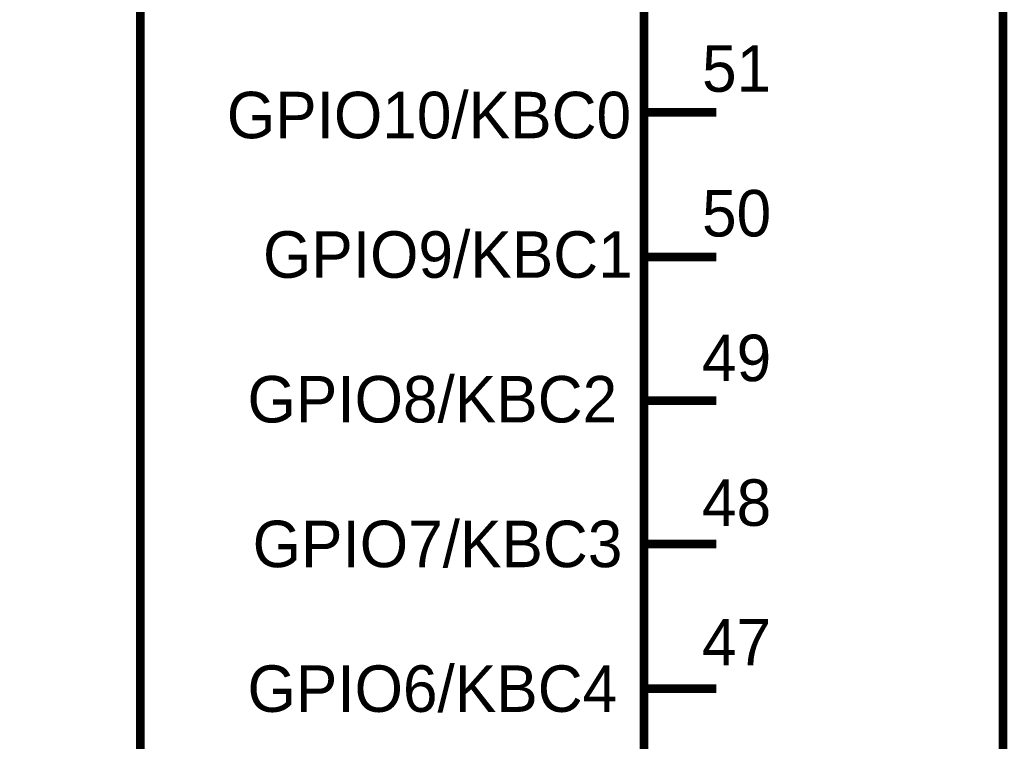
# Model space of a CAD drawing. Header units: millimetres. Extents: x 0 to 841, y 0 to 594.
# Drawn here: x 720.79 to 755.14, y 210.63 to 235.72 of the extents above; entities that cross this region are included whole.
import ezdxf

# ---------------------------------------------------------------- set-up
doc = ezdxf.new("R2010")
doc.units = ezdxf.units.MM
doc.layers.add('Sheet', color=255, linetype='Continuous')

msp = doc.modelspace()

# ---------------------------------------------------------------- linework, layer by layer
at = {"layer": 'Sheet', "const_width": 0.3}
msp.add_lwpolyline([(685.008, 322.469), (742.5, 322.469), (742.5, 147.467), (685.008, 147.467), (685.008, 322.469)], close=True, dxfattribs=at)
for points in [[(724.983, 322.491), (724.983, 147.489)], [(754.987, 247.5), (754.987, 242.469), (754.987, 207.478), (754.987, 202.492), (754.987, 197.461), (754.987, 172.486), (754.987, 142.481), (754.987, 139.966)], [(742.5, 232.497), (745.015, 232.497)], [(742.5, 227.466), (745.015, 227.466)], [(742.5, 222.48), (745.015, 222.48)], [(742.5, 217.495), (745.015, 217.495)], [(742.5, 212.464), (745.015, 212.464)]]:
    msp.add_lwpolyline(points, dxfattribs=at)

# ---------------------------------------------------------------- texts
at = {"layer": 'Sheet'}
for s, height, p in [('51', 1.6171, (744.521, 233.216)), ('GPIO10/KBC0', 1.61706, (727.992, 231.599)), ('50', 1.6171, (744.521, 228.185)), ('GPIO9/KBC1', 1.6171, (729.25, 226.748)), ('49', 1.6171, (744.521, 223.154)), ('GPIO8/KBC2', 1.6171, (728.711, 221.717)), ('48', 1.6171, (744.521, 218.123)), ('GPIO7/KBC3', 1.6171, (728.891, 216.686)), ('47', 1.6171, (744.521, 213.272)), ('GPIO6/KBC4', 1.6171, (728.711, 211.655))]:
    msp.add_text(s, height=height, dxfattribs=at).set_placement(p)

doc.saveas('drawing.dxf')
